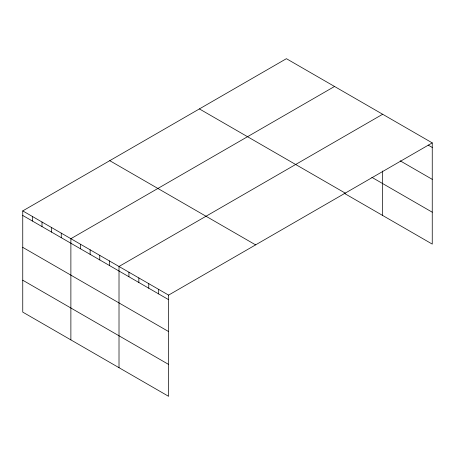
<?xml version="1.0" encoding="UTF-8"?>
<svg xmlns="http://www.w3.org/2000/svg" width="455" height="455" viewBox="0 0 455 455"><rect width="100%" height="100%" fill="white"/><g stroke="black" fill="none" stroke-linecap="round" stroke-linejoin="round"><path stroke-width="0.68" d="M344.156 193.238L432.25 244.096L432.25 142.887L286.405 58.684L22.75 210.904L22.75 312.113L168.595 396.316L168.595 295.107L22.75 210.904M334.533 86.473L70.878 238.693L70.878 339.902M382.661 114.256L119.011 266.476L119.011 367.685M168.595 295.107L432.25 142.887M428.166 145.082L432.25 147.443M400.161 160.814L432.25 179.338M371.832 177.319L432.25 212.201M199.398 108.916L345.243 193.119M109.757 160.672L255.602 244.875M22.75 215.46L168.595 299.663M22.75 247.355L168.595 331.558M22.75 280.217L168.595 364.421M382.661 170.989L382.661 215.465M158.676 289.38L158.676 293.936M148.762 283.653L148.762 288.208M138.843 277.931L138.843 282.487M128.924 272.204L128.924 276.759M109.382 260.92L109.382 265.475M99.759 255.363L99.759 259.919M90.13 249.806L90.13 254.362M80.507 244.25L80.507 248.805M61.254 233.131L61.254 237.686M51.625 227.574L51.625 232.13M42.002 222.017L42.002 226.573M32.373 216.461L32.373 221.016"/></g></svg>
